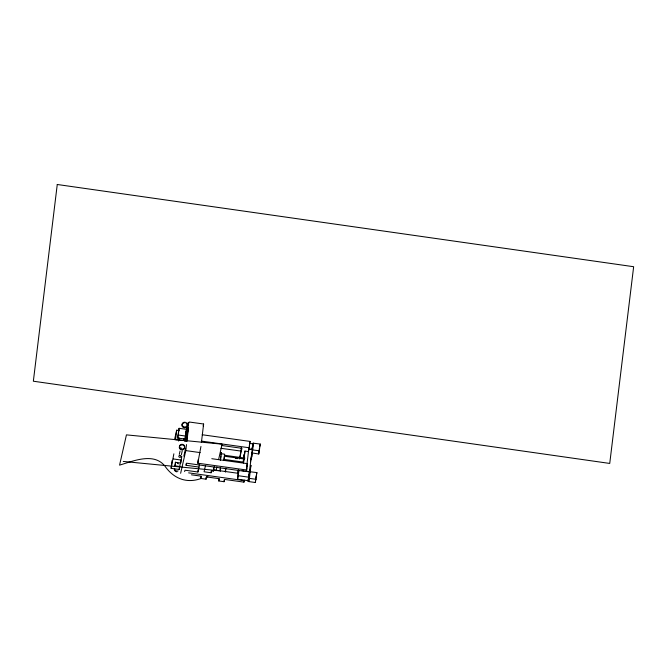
<?xml version="1.0" encoding="UTF-8"?>
<svg xmlns="http://www.w3.org/2000/svg" width="667" height="667" viewBox="0 0 667 667"><rect width="100%" height="100%" fill="white"/><g stroke="black" fill="none" stroke-linecap="round" stroke-linejoin="round"><path stroke-width="1" d="M221.085 454.861L221.111 453.693L224.629 454.185L224.004 460.005M180.215 463.723L179.215 469.46L171.119 468.334L172.044 460.58M171.119 468.334L173.87 453.818M175.579 439.436L176.688 430.198L179.056 430.523M177.597 438.019L179.081 428.314L186.518 429.356L185.718 436.068L178.281 435.026L177.597 438.019L185.034 439.053L185.493 435.217M178.281 435.026L179.081 428.314M179.882 466.508L174.954 465.824L175.404 462.106M178.606 441.045L178.973 438.002M179.215 469.46L179.431 467.6M174.954 465.824L175.746 462.339L180.674 463.031L181.007 460.238M183.567 438.769L183.342 440.629L183.792 438.661M180.674 463.031L181.783 456.353M184.592 441.271L188.302 422.653L189.111 422.77L189.203 422.003L203.618 424.012L201.426 442.396M186.568 441.312L187.752 431.382M180.632 473.303L185.793 450.6L186.51 444.589M186.868 441.587L188.536 427.564L187.727 427.455M199.383 464.09L199.024 467.083L186.085 465.283L186.301 463.465M211.798 458.696L247.432 463.665L246.673 470.018L197.799 463.206L198.232 459.571M184.651 471.586L184.967 470.202L197.907 472.003L198.141 470.01M197.799 463.206L200.942 446.481M188.619 472.853L244.272 480.615L243.93 482.133L224.587 479.431L224.07 481.707L218.793 480.965L219.31 478.698L206.562 476.922L206.053 479.189L200.775 478.456L201.017 476.413M206.053 479.189L206.295 477.147M205.519 465.474L204.085 471.786L211.122 472.761L211.406 470.377M211.122 472.761L211.547 470.869L213.307 471.119L213.657 468.192M218.793 480.965L219.043 478.923M220.018 470.752L220.377 467.692M220.185 471.352L220.544 468.367M224.07 481.707L224.312 479.665M225.288 471.486L225.529 469.443M225.463 472.086L225.938 468.117M237.769 473.803L238.244 469.826M238.352 470.302L237.594 479.223L248.141 480.69L249.591 471.652L246.073 471.16L246.715 468.359L246.331 471.536L186.552 463.198L186.085 465.283M239.887 457.395L241.346 447.707M237.594 479.223L239.044 470.177M243.213 461.572L244.264 454.102L243.505 460.455M243.53 462.99L244.956 451.075L248.474 451.567L250.092 441.429L202.226 434.751M243.93 482.133L244.172 480.09M246.473 468.367L246.815 465.466M246.957 464.324L248.766 449.158L252.276 449.666M249.366 446.115L249.65 443.738M248.699 481.482L248.166 481.407L248.357 478.839M248.583 476.98L248.949 474.896M250.509 461.772L250.867 458.738M252.043 448.933L252.268 447.073M252.193 449.633L252.91 443.847L250.033 443.447M248.166 481.407L253.051 443.155L260.288 444.072L258.754 453.985L252.101 452.951L251.776 455.644M250.175 471.761L256.887 472.586L255.353 482.508L248.674 481.574L248.924 479.548M249.25 476.772L249.475 474.854M249.825 472.053L250.142 469.351M251.559 457.445L251.351 459.246L253.602 443.138M250.4 465.391L250.925 465.466L249.375 478.481L248.849 478.422M255.353 482.508L256.153 475.788M258.754 453.985L259.446 448.232M220.944 456.195L220.485 459.555M220.41 460.388L221.336 452.443L221.027 453.41M176.688 430.198L174.554 439.578L176.138 439.803M178.422 439.945L178.864 437.977M179.298 454.352L180.048 451.025M185.835 432.341L186.518 429.356M184.267 440.42L184.709 438.444M185.835 433.508L188.302 422.653M181.341 454.819L182.241 450.842M184.942 440.762L185.384 438.786M185.743 437.577L186.285 434.834M186.643 433.625L188.528 424.962M185.401 441.387L188.536 427.564M183.85 456.128L185.634 448.257M203.177 425.938L203.618 424.012M197.907 472.003L199.024 467.083M200.775 478.456L201.292 476.188L191.454 474.812M213.307 471.119L214.315 466.7M216.075 470.66L216.933 466.875M218.659 459.305L222.094 444.172L126.438 434.867L119.568 465.141C134.109 460.772 155.328 451.667 166.041 467.634C174.729 479.006 187.294 483.633 201.267 478.422M239.545 458.913L241.954 448.316L221.569 445.473M238.686 470.252L237.994 473.278L213.54 469.868M244.956 451.075L243.472 462.123L224.012 459.405L224.387 456.228L243.855 458.946M249.741 442.938L250.092 441.429M246.573 467.45L247.432 463.665M246.331 471.536L246.673 470.018M252.776 449.958L259.48 450.792M251.05 458.171L251.501 456.178L252.026 456.253M250.475 467.459L250.925 465.466M249.625 471.911L246.115 471.394M248.674 481.574L249.4 478.372L256.086 479.306M259.738 446.465L260.288 444.072M256.52 474.187L256.887 472.586M206.186 477.172L207.887 476.705M123.27 461.431L218.926 470.735M201.467 441.104L249.333 447.782M248.733 448.916L252.243 449.408M176.196 439.695L182.358 440.495M220.885 448.282L241.496 451.159M224.604 455.261L244.914 458.096M185.793 450.6L200.208 452.61M235.443 458.337L237.494 458.621M173.253 458.954L181.341 460.08M242.054 470.602L244.064 470.877M238.377 475.738L248.933 477.205M187.185 425.054A2.668 2.401 12.8 0 1 185.042 427.764A2.668 2.401 12.8 0 1 181.958 425.688A2.668 2.401 12.8 0 1 184.109 422.978M186.11 423.47A2.668 2.401 12.8 0 1 186.793 424.145M178.422 463.798A1.067 0.959 12.8 0 1 177.38 462.781M184.375 446.607A2.668 2.401 12.8 0 1 183.292 449.583A2.668 2.401 12.8 0 1 179.848 448.849A2.668 2.401 12.8 0 1 180.048 445.681M180.899 445.197A2.668 2.401 12.8 0 1 181.849 445.039M182.9 445.248A2.668 2.401 12.8 0 1 183.8 445.814M181.174 448.091A1.067 0.959 12.8 0 1 180.949 447.749M177.038 471.811A2.668 2.401 12.8 0 1 174.304 469.368M178.164 470.902A2.668 2.401 12.8 0 1 174.471 468.609M180.899 456.103A1.067 0.959 12.8 0 1 180.148 457.354A1.067 0.959 12.8 0 1 178.848 456.47A1.067 0.959 12.8 0 1 179.923 455.444M180.307 455.536A1.067 0.959 12.8 0 1 180.665 455.769M57.262 184.492L33.35 381.216L609.738 463.44L633.65 266.717L57.262 184.492M182.933 426.296A2.668 2.401 12.8 0 0 187.327 425.271A2.668 2.401 12.8 0 0 183.975 422.278A2.668 2.401 12.8 0 0 182.933 426.296M180.04 448.116A2.668 2.401 12.8 0 0 184.584 447.674A2.668 2.401 12.8 0 0 181.707 444.297A2.668 2.401 12.8 0 0 180.04 448.116"/></g></svg>
